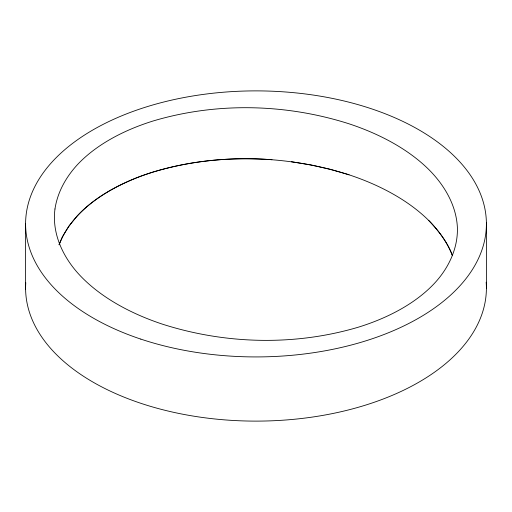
<?xml version="1.0" encoding="UTF-8"?>
<svg xmlns="http://www.w3.org/2000/svg" width="512" height="512" viewBox="0 0 512 512"><rect width="100%" height="100%" fill="white"/><g stroke="black" fill="none" stroke-linecap="round" stroke-linejoin="round"><path stroke-width="0.77" d="M59.078 244.826C72.211 210.624 105.978 189.914 138.605 177.03C181.018 161.21 226.982 156.531 271.968 159.706M59.104 244.691L62.336 236.877L68.922 226.067L77.19 215.955A186.918 107.917 0 0 1 109.722 190.656A186.918 107.917 0 0 1 153.549 171.878C217.005 153.056 286.118 154.765 349.069 174.822M291.424 161.741L311.354 165.011L330.368 169.318L348.275 174.56A217.043 125.312 0 0 1 394.643 194.95A217.082 125.331 0 0 1 429.517 221.261C439.091 231.277 447.539 242.643 452.486 255.674M428.851 220.602C438.611 230.739 447.488 242.202 452.358 255.533M486.387 222.522L486.4 288.096M25.6 223.904L25.613 289.478M486.17 282.182A230.4 133.018 0 0 1 256.435 421.114A230.4 133.018 0 0 1 25.792 282.682M54.97 209.005C51.539 234.893 64.365 259.93 82.298 277.824A217.216 125.408 0 0 0 162.739 324.262C225.69 344.326 294.803 346.029 358.259 327.213A186.79 107.84 0 0 0 434.624 283.136C448.666 268.013 458.214 248.026 457.37 227.072C456.16 205.261 444.563 185.523 429.51 170.246A217.216 125.408 0 0 0 349.062 123.808C286.118 103.744 217.005 102.048 153.542 120.858A186.784 107.84 0 0 0 77.184 164.941C65.926 177.248 57.44 192.352 54.97 209.005M140.8 339.104A230.4 133.018 0 0 0 486.4 223.904A230.4 133.018 0 0 0 140.8 108.704A230.4 133.018 0 0 0 140.8 339.104"/></g></svg>
